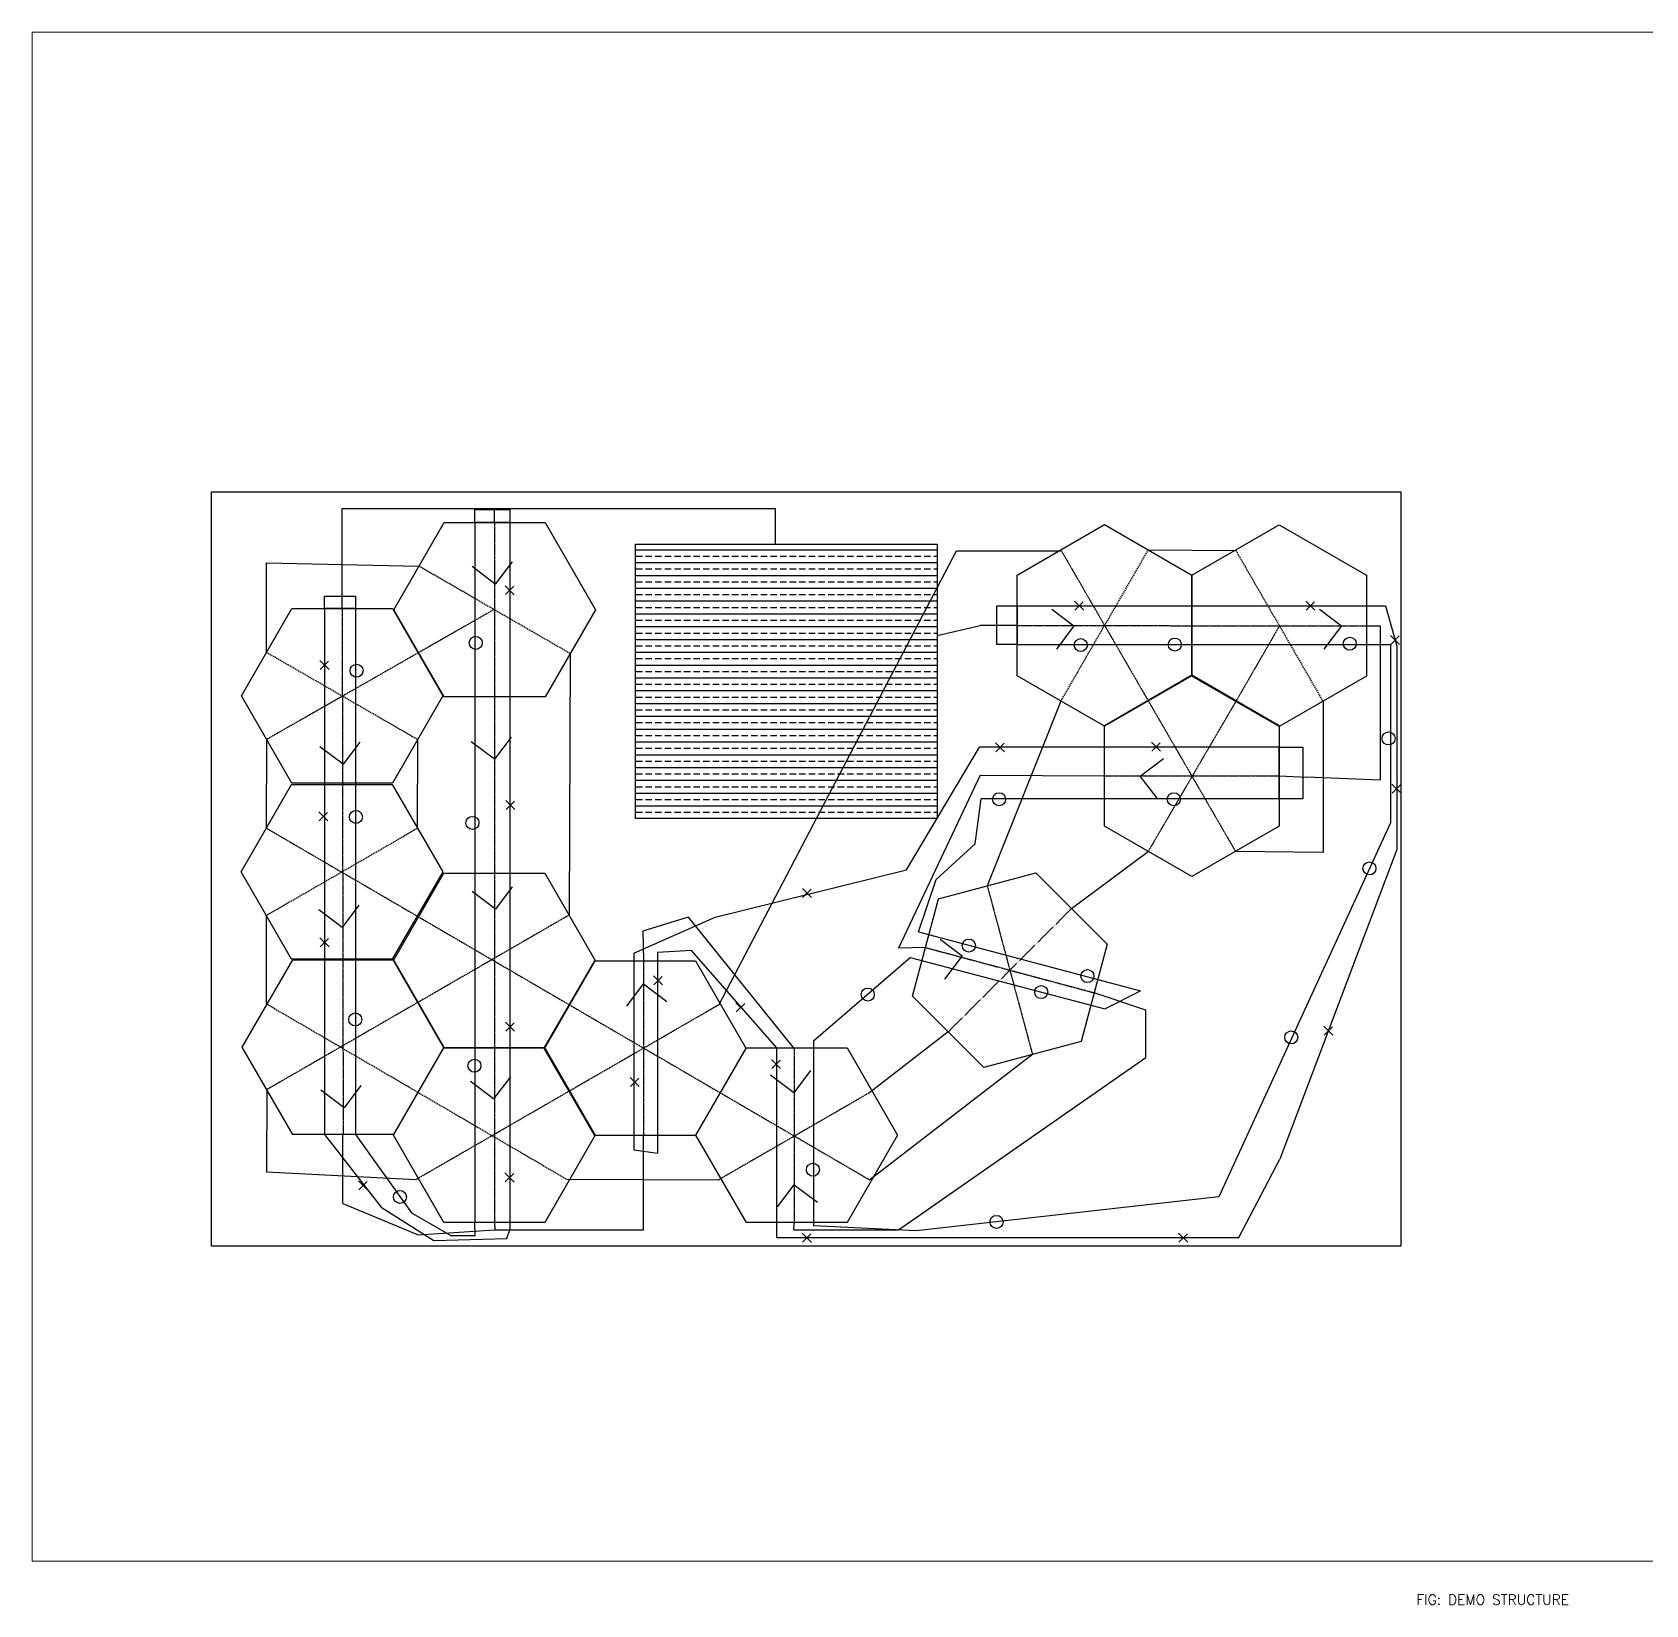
# Model space of a CAD drawing. Header units: millimetres. Extents: x 4404 to 35754, y 4815 to 12820.
# Drawn here: x 19751 to 27752, y 5017 to 12814 of the extents above; entities that cross this region are included whole.
import ezdxf

# ---------------------------------------------------------------- set-up
doc = ezdxf.new("R2010")
doc.units = ezdxf.units.MM
doc.linetypes.add('HIDDEN2', pattern=[4.7625, 3.175, -1.5875])
doc.layers.get('0').update_dxf_attribs({"color": 50})
doc.layers.add('circut', color=200, linetype='Continuous')
doc.layers.add('water', color=4, linetype='Continuous')
doc.layers.add('naming', color=102, linetype='Continuous', lineweight=20)
doc.styles.add('Annotative', font='romans.shx')

msp = doc.modelspace()

# ---------------------------------------------------------------- hatches: boundary and pattern name
at = {"layer": 'water'}
h = msp.add_hatch(dxfattribs=at)
h.set_pattern_fill('BRASS', color=256, scale=10)
h.set_pattern_definition([(0, (-3305.93, 6184), (0, 63.5), []), (0, (-3305.93, 6215.75), (0, 63.5), [31.75, -15.875])])
h.paths.add_polyline_path([(24238.9, 10275.8), (22743.1, 10275.8), (22743.1, 8916.2), (24238.9, 8916.2)])

# ---------------------------------------------------------------- linework, layer by layer
for p, q in [((23157.3, 7993.3), (24333.9, 10243.6)), ((24333.9, 10243.6), (24851.7, 10243.6)), ((25284.7, 10247.9), (25719.4, 10245.2)), ((20913.1, 9740.3), (20913.1, 10183.2)), ((20913.1, 10183.2), (21669.1, 10167.5)), ((22419.1, 9734.5), (22414.3, 8437.1)), ((24851.7, 9497.9), (24487.2, 8581.6)), ((26152.4, 9495.2), (26152.4, 8747)), ((20913.1, 9307.3), (20911.7, 8867.9)), ((21661.7, 8867.9), (21663.1, 9307.3)), ((24905.5, 8469.6), (25285.3, 8752.3)), ((26152.4, 8747), (25718.3, 8752.3)), ((20911.7, 8434.9), (20911.7, 7997.5)), ((24293.1, 7857.2), (23904.2, 7556.3)), ((24711.4, 7745.1), (23904.2, 7123.3)), ((20914.2, 7571), (20912.5, 7163)), ((20912.5, 7163), (21653.3, 7125)), ((22402.5, 7126.5), (23154.2, 7123.3))]:
    msp.add_line(p, q)
at = {"linetype": 'HIDDEN2', "ltscale": 0.5}
for p, q in [((24851.7, 10247.9), (25718.3, 8752.3)), ((22042.1, 9952.2), (20913.1, 9307.3)), ((25935.9, 9870.2), (25722.2, 9500.1)), ((25722.2, 9500.1), (25285.3, 8752.3)), ((20911.7, 8867.9), (23904.2, 7123.3)), ((24487.2, 8581.6), (24711.4, 7745.1)), ((22414.3, 8437.1), (20914.2, 7571)), ((24293.1, 7857.2), (24905.5, 8469.6)), ((21653.3, 7125), (23157.3, 7993.3)), ((23904.2, 7556.3), (23154.2, 7123.3))]:
    msp.add_line(p, q, dxfattribs=at)
at = {"linetype": 'HIDDEN2', "ltscale": 2}
for p, q in [((25284.7, 10247.9), (24851.7, 9497.9)), ((25719.4, 10245.2), (26152.4, 9495.2)), ((21669.1, 10167.5), (22419.1, 9734.5)), ((20913.1, 9740.3), (21663.1, 9307.3)), ((20911.7, 8434.9), (21661.7, 8867.9)), ((20911.7, 7997.5), (22402.5, 7126.5))]:
    msp.add_line(p, q, dxfattribs=at)
at = {"color": 0}
msp.add_lwpolyline([(20639.7, 10534.6), (26538.1, 10534.6), (26538.1, 6795), (20639.7, 6795)], close=True, dxfattribs=at)
at = {"color": 1}
for points in [[(22294.1, 9518), (21794.1, 9518), (21544.1, 9951), (21794.1, 10384), (22294.1, 10384), (22544.1, 9951), (22294.1, 9518)], [(25501.2, 10122.9), (25501.2, 9622.9), (25068.2, 9372.9), (24635.2, 9622.9), (24635.2, 10122.9), (25068.2, 10372.9), (25501.2, 10122.9)], [(26367.4, 10121.7), (26367.4, 9621.7), (25934.4, 9371.7), (25501.4, 9621.7), (25501.4, 10121.7), (25934.4, 10371.7), (26367.4, 10121.7)], [(21538.1, 9090.8), (21038.1, 9090.8), (20788.1, 9523.8), (21038.1, 9956.8), (21538.1, 9956.8), (21788.1, 9523.8), (21538.1, 9090.8)], [(25934.8, 9377.3), (25934.8, 8877.3), (25501.8, 8627.3), (25068.8, 8877.3), (25068.8, 9377.3), (25501.8, 9627.3), (25934.8, 9377.3)], [(21536.7, 8218.4), (21036.7, 8218.4), (20786.7, 8651.4), (21036.7, 9084.4), (21536.7, 9084.4), (21786.7, 8651.4), (21536.7, 8218.4)], [(22293, 7778.3), (21793, 7778.3), (21543, 8211.3), (21793, 8644.3), (22293, 8644.3), (22543, 8211.3), (22293, 7778.3)], [(24952.9, 7809.8), (24469.9, 7680.4), (24116.3, 8034), (24245.8, 8516.9), (24728.7, 8646.3), (25082.3, 8292.8), (24952.9, 7809.8)], [(21543, 7348), (21043, 7348), (20793, 7781), (21043, 8214), (21543, 8214), (21793, 7781), (21543, 7348)], [(23040.6, 7342.9), (22540.6, 7342.9), (22290.6, 7775.9), (22540.6, 8208.9), (23040.6, 8208.9), (23290.6, 7775.9), (23040.6, 7342.9)], [(22292.4, 6912.8), (21792.4, 6912.8), (21542.4, 7345.8), (21792.4, 7778.8), (22292.4, 7778.8), (22542.4, 7345.8), (22292.4, 6912.8)], [(23792.7, 6912.8), (23292.7, 6912.8), (23042.7, 7345.8), (23292.7, 7778.8), (23792.7, 7778.8), (24042.7, 7345.8), (23792.7, 6912.8)]]:
    msp.add_lwpolyline(points, dxfattribs=at)
at = {"layer": 'circut'}
for p, q in [((21945.7, 10384), (21945.7, 6912.8)), ((22119.1, 10384), (22119.1, 6912.8)), ((21200.5, 9957), (21200.5, 7348)), ((21354.7, 9957), (21354.7, 7348)), ((24635.2, 9970.4), (26461.3, 9970.4)), ((26461.3, 9970.4), (26517.4, 9770.2)), ((24635.2, 9778.6), (26486, 9778.6)), ((26486, 9778.6), (26486, 8894.4)), ((26517.4, 9770.2), (26517.4, 8761.8)), ((24087.1, 8661), (24449.2, 9268.8)), ((24946.2, 9268.8), (24449.2, 9268.8)), ((25935.4, 9268.8), (24946.2, 9268.8)), ((24427.3, 8789.3), (24457, 9013.4)), ((24946.2, 9013.4), (24457, 9013.4)), ((25935.4, 9013.4), (24946.2, 9013.4)), ((26486, 8894.4), (25635.3, 7039.4)), ((24233.5, 8612.6), (24427.3, 8789.3)), ((26517.4, 8761.8), (25938.7, 7226.3)), ((23137, 8426.2), (24087.1, 8661)), ((24146.9, 8353.8), (24233.5, 8612.6)), ((22734.3, 8247), (23137, 8426.2)), ((24146.9, 8353.8), (25247.1, 8061.2)), ((22734.3, 8247), (22734.3, 7271.9)), ((23021.1, 8261.7), (22851.7, 8251.7)), ((22851.7, 8251.7), (22851.7, 7255.8)), ((23444.4, 7778.8), (23021.1, 8261.7)), ((23625.2, 7813.8), (24105.1, 8226.2)), ((24105.1, 8226.2), (25069.7, 7971.2)), ((25069.7, 7971.2), (25247.1, 8061.2)), ((23442.9, 6838.4), (23442.9, 7778.6)), ((23625.2, 7813.8), (23625.2, 6895.4)), ((21200.5, 7348), (21481.9, 6988.3)), ((21354.7, 7348), (21632.5, 6959.9)), ((22734.3, 7271.9), (22851.7, 7255.8)), ((25734, 6838.4), (25938.7, 7226.3)), ((21481.9, 6988.3), (21742.9, 6822.7)), ((25635.3, 7039.4), (24134.7, 6870.6)), ((21632.5, 6959.9), (21827.4, 6847.4)), ((21946.9, 6847.4), (21945.7, 6912.8)), ((22119.1, 6912.8), (22119.1, 6875.8)), ((24134.7, 6870.6), (23625.2, 6895.4)), ((21742.9, 6822.7), (22104.7, 6832.9)), ((21827.4, 6847.4), (21946.9, 6847.4)), ((22104.7, 6832.9), (22119.1, 6875.8)), ((23442.9, 6838.4), (25734, 6838.4))]:
    msp.add_line(p, q, dxfattribs=at)
at = {"layer": 'circut', "color": 12, "lineweight": 35}
for p, q in [((22096.6, 10069.2), (22141.6, 10024.2)), ((22139.8, 10067.4), (22098.3, 10025.9)), ((24920.3, 9993.9), (24965.3, 9948.9)), ((24963.5, 9990.7), (24922, 9949.3)), ((26067, 9993), (26111.9, 9948)), ((26110.1, 9989.8), (26068.6, 9948.4)), ((26486, 9823.6), (26531, 9778.6)), ((26529.2, 9820.5), (26487.7, 9779)), ((21177.9, 9699.6), (21222.9, 9654.6)), ((21221, 9696.5), (21179.6, 9655)), ((24527.7, 9291.4), (24572.7, 9246.4)), ((24570.8, 9288.3), (24529.3, 9246.8)), ((25301.5, 9294.2), (25346.5, 9249.2)), ((25344.6, 9291.1), (25303.1, 9249.6)), ((26494, 9086), (26538.9, 9041.1)), ((26537.1, 9082.9), (26495.6, 9041.4)), ((22099.6, 9005.3), (22144.5, 8960.4)), ((22142.7, 9002.2), (22101.2, 8960.7)), ((21172.8, 8948.5), (21217.8, 8903.5)), ((21216, 8945.4), (21174.5, 8903.9)), ((23570.1, 8569), (23615.1, 8524)), ((23613.2, 8565.9), (23571.7, 8524.4)), ((21177.9, 8323.4), (21222.9, 8278.5)), ((21221, 8320.3), (21179.6, 8278.8)), ((22831.7, 8135.8), (22876.7, 8090.8)), ((22874.8, 8132.7), (22833.3, 8091.2)), ((23241.1, 8001.8), (23286.1, 7956.8)), ((23284.2, 7998.7), (23242.7, 7957.2)), ((22097.5, 7905.9), (22142.5, 7861)), ((22140.6, 7902.8), (22099.2, 7861.3)), ((26155.4, 7885.3), (26200.4, 7840.3)), ((26198.6, 7882.2), (26157.1, 7840.7)), ((23417.3, 7720.4), (23462.3, 7675.4)), ((23460.4, 7717.3), (23418.9, 7675.8)), ((22715.7, 7631.6), (22760.7, 7586.6)), ((22758.8, 7628.5), (22717.3, 7587)), ((22095.5, 7157.9), (22140.5, 7112.9)), ((22138.7, 7154.8), (22097.2, 7113.3)), ((21369.2, 7119.4), (21414.2, 7074.4)), ((21412.3, 7116.3), (21370.8, 7074.8)), ((23569.9, 6858.8), (23614.9, 6813.8)), ((23613, 6855.7), (23571.5, 6814.2)), ((25436.3, 6859), (25481.2, 6814)), ((25479.4, 6855.8), (25437.9, 6814.4))]:
    msp.add_line(p, q, dxfattribs=at)
at = {"layer": 'circut', "color": 7, "lineweight": 30}
for centre in [(21950.3, 9786.4), (24950.6, 9775.7), (25416.8, 9777.9), (26284.8, 9782.3), (21359.6, 9648.4), (26477.2, 9312.3), (24546, 9010.9), (25412.4, 9010.9), (21356.4, 8923.3), (21934.2, 8893.9), (26382.5, 8668.2), (24395.7, 8285.4), (24983.7, 8134.2), (24754.8, 8054.7), (23894.8, 8042.7), (21353.3, 7918.9), (25994.6, 7830.1), (21943.9, 7689.8), (23622.4, 7173.9), (21574.8, 7038.9), (24533, 6915.3)]:
    msp.add_circle(centre, 32.3, dxfattribs=at)
at = {"layer": 'naming'}
msp.add_lwpolyline([(19751.3, 12814.2), (35753.7, 12814.2), (35753.7, 5232.8), (19751.3, 5232.8)], close=True, dxfattribs=at)
at = {"layer": 'water'}
for p, q in [((21288.1, 10452.6), (23435.1, 10452.6)), ((21288.1, 10307.4), (21288.1, 10452.6)), ((22044.1, 10384), (22044.1, 10452.6)), ((23435.1, 10452.6), (23435.1, 10275.8)), ((21288.1, 9956.8), (21288.1, 10307.4)), ((22047.5, 10078.3), (21932, 10165.5)), ((22130.5, 10188.2), (22047.5, 10078.3)), ((24807.1, 9953.7), (24917, 9870.6)), ((26134.1, 9953.7), (26244, 9870.6)), ((24238.9, 9823.2), (24451.3, 9872.9)), ((24635.2, 9872.9), (24451.3, 9872.9)), ((24917, 9870.6), (24829.8, 9755.2)), ((26244, 9870.6), (26156.8, 9755.2)), ((26368.9, 9870.2), (26435.9, 9870.2)), ((26435.9, 9870.2), (26435.9, 9106)), ((21375.5, 9294.1), (21292.5, 9184.2)), ((22043.9, 9209.2), (21928.5, 9296.4)), ((22126.9, 9319.1), (22043.9, 9209.2)), ((21292.5, 9184.2), (21177.1, 9271.4)), ((25245.5, 9125.6), (25360.3, 9213.6)), ((24451.3, 9130.8), (24046.9, 8272.4)), ((24451.3, 9130.8), (25068.8, 9127.3)), ((25329.4, 9016.3), (25245.5, 9125.6)), ((25934.8, 9127.3), (26071.1, 9121.1)), ((26435.9, 9106), (26071.1, 9121.1)), ((22131.9, 8576.1), (22048.9, 8466.2)), ((21370.7, 8485.7), (21287.7, 8375.8)), ((22048.9, 8466.2), (21933.5, 8553.4)), ((21287.7, 8375.8), (21172.3, 8463)), ((23003.9, 8426.2), (22778.5, 8357.4)), ((23003.9, 8426.2), (23529.2, 7772.8)), ((22778.5, 8357.4), (22782.3, 8209.8)), ((24181, 8275.5), (24046.9, 8272.4)), ((24252.9, 8317.1), (24362.8, 8234)), ((24362.8, 8234), (24275.6, 8118.6)), ((22699.8, 7985.4), (22782.9, 8095.3)), ((22782.9, 8095.3), (22898.3, 8008.1)), ((25272.7, 7965), (25017.6, 8051.3)), ((25272.7, 7730.6), (25272.7, 7965)), ((24046.9, 6875.8), (25272.7, 7730.6)), ((22039.3, 7524.6), (21923.9, 7611.8)), ((22122.3, 7634.5), (22039.3, 7524.6)), ((23527.5, 7555.6), (23412.1, 7642.8)), ((23610.5, 7665.5), (23527.5, 7555.6)), ((21297.3, 7481.6), (21181.9, 7568.8)), ((21380.3, 7591.5), (21297.3, 7481.6)), ((21292.2, 7005.8), (21292.2, 7348)), ((22782.5, 6875.8), (22782.5, 7343.8)), ((23446.1, 6989.5), (23529.2, 7099.4)), ((23529.2, 7099.4), (23644.6, 7012.2)), ((21292.2, 7005.8), (21664.7, 6851.2)), ((22044.1, 6910), (22044.9, 6875.8)), ((23527.9, 6875.8), (23529.2, 6906.8)), ((21664.7, 6851.2), (22044.9, 6875.8)), ((22044.9, 6875.8), (22782.5, 6875.8)), ((23527.9, 6875.8), (24046.9, 6875.8))]:
    msp.add_line(p, q, dxfattribs=at)
at = {"layer": 'water', "linetype": 'HIDDEN2', "ltscale": 0.5}
for p, q in [((22044.1, 10384), (22044.1, 9518)), ((21288.1, 9956.8), (21292.2, 7775.2)), ((24635.2, 9872.9), (26368.9, 9870.2)), ((22044.1, 9518), (22044.1, 6910)), ((25068.8, 9127.3), (25934.8, 9127.3)), ((24181, 8275.5), (25017.6, 8051.3)), ((22782.3, 8209.8), (22782.3, 7343.8)), ((21292.2, 7775.2), (21293, 7348)), ((23529.2, 7772.8), (23529.2, 6906.8))]:
    msp.add_line(p, q, dxfattribs=at)
at = {"layer": 'water'}
for points in [[(22119.1, 10384), (21945.7, 10384), (21945.7, 10448.2), (22119.1, 10448.2)], [(22743.1, 10275.8), (24238.9, 10275.8), (24238.9, 8916.2), (22743.1, 8916.2)], [(21354.7, 9957), (21200.5, 9957), (21200.5, 10017.6), (21354.7, 10017.6)], [(24534.9, 9970.4), (24635.2, 9970.4), (24635.2, 9778.6), (24534.9, 9778.6)], [(26051.8, 9013.4), (25935.4, 9013.4), (25935.4, 9268.8), (26051.8, 9268.8)]]:
    msp.add_lwpolyline(points, close=True, dxfattribs=at)

# ---------------------------------------------------------------- texts
at = {"layer": 'naming', "insert": (26615.5, 5066.8), "char_height": 50, "width": 932, "attachment_point": 1, "style": 'Annotative'}
msp.add_mtext('FIG: DEMO STRUCTURE', dxfattribs=at)

doc.saveas('drawing.dxf')
